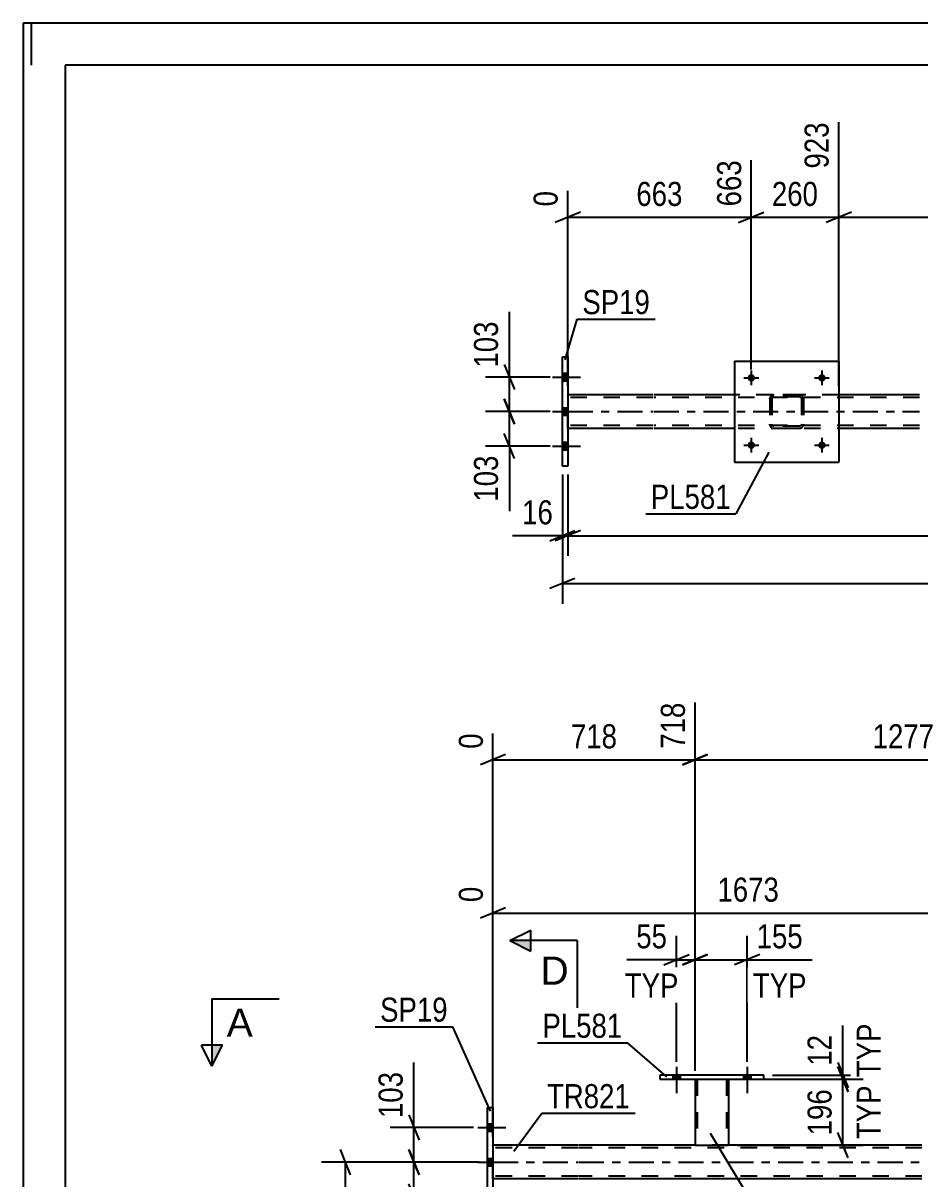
# Model space of a CAD drawing. Header units: millimetres. Extents: x 0 to 841, y 0 to 594.
# Drawn here: x 0 to 106.6, y 456.6 to 594 of the extents above; entities that cross this region are included whole.
import ezdxf

# ---------------------------------------------------------------- set-up
doc = ezdxf.new("R2010")
doc.units = ezdxf.units.MM
doc.linetypes.add('DXK_LINE_DOT2', pattern=[3.9198, 1.9599, -1.9599])
doc.linetypes.add('DXK_LINE_DOT3', pattern=[5.9187, 2.979, -0.9799, 0.9799, -0.9799])
doc.styles.add('Arial', font='ARIAL.TTF', dxfattribs={"height": 0.2})
doc.styles.add('Arial Narrow', font='ARIALN.TTF', dxfattribs={"height": 0.2})

# ---------------------------------------------------------------- blocks, each defined once
blk = doc.blocks.new('Unknown-814748373-1133')
at = {"color": 5, "linetype": 'Continuous'}
for p, q in [((841, 594), (0, 594)), ((0, 594), (0, 0)), ((1, 589), (1, 594)), ((836, 589), (5, 589)), ((5, 589), (5, 5))]:
    blk.add_line(p, q, dxfattribs=at)
blk = doc.blocks.new('Bolt-814748373-4826 - 4824')
at = {"linetype": 'Continuous'}
for points in [[(87.01, 551.84, -1), (86.13, 551.84, -1)], [(95.41, 551.84, -1), (94.53, 551.84, -1)]]:
    blk.add_hatch(color=1, dxfattribs=at).paths.add_polyline_path(points)
at = {"color": 1, "linetype": 'Continuous'}
for p, q in [((86.57, 552.72), (86.57, 550.96)), ((94.97, 552.72), (94.97, 550.96)), ((85.69, 551.84), (87.45, 551.84)), ((94.09, 551.84), (95.85, 551.84))]:
    blk.add_line(p, q, dxfattribs=at)
blk = doc.blocks.new('Bolt-814748373-4827 - 4824')
at = {"linetype": 'Continuous'}
for points in [[(87.01, 543.84, -1), (86.13, 543.84, -1)], [(95.41, 543.84, -1), (94.53, 543.84, -1)]]:
    blk.add_hatch(color=1, dxfattribs=at).paths.add_polyline_path(points)
at = {"color": 1, "linetype": 'Continuous'}
for p, q in [((86.57, 544.72), (86.57, 542.96)), ((94.97, 544.72), (94.97, 542.96)), ((85.69, 543.84), (87.45, 543.84)), ((94.09, 543.84), (95.85, 543.84))]:
    blk.add_line(p, q, dxfattribs=at)
blk = doc.blocks.new('Part-814748373-4970 - 4824')
at = {"color": 2, "linetype": 'Continuous'}
for p, q in [((64.11, 554.34), (64.75, 554.34)), ((64.11, 541.34), (64.11, 554.34)), ((64.75, 554.34), (64.75, 541.34)), ((64.75, 541.34), (64.11, 541.34))]:
    blk.add_line(p, q, dxfattribs=at)
blk = doc.blocks.new('Part-814748373-4858 - 4824')
at = {"color": 2, "linetype": 'Continuous'}
for p, q in [((84.57, 553.84), (84.57, 541.84)), ((84.57, 553.84), (96.97, 553.84)), ((96.97, 553.84), (96.97, 541.84)), ((84.57, 541.84), (96.97, 541.84))]:
    blk.add_line(p, q, dxfattribs=at)
blk = doc.blocks.new('Part-814748373-4859 - 4824')
at = {"color": 7, "linetype": 'DXK_LINE_DOT2'}
for p, q in [((88.77, 549.36), (88.8, 549.54)), ((88.8, 549.54), (88.77, 549.36)), ((89.01, 549.36), (89.02, 549.45)), ((89.02, 549.45), (89.08, 549.53)), ((89.06, 549.8), (89.25, 549.84)), ((89.25, 549.84), (89.06, 549.8)), ((89.08, 549.53), (89.15, 549.58)), ((89.15, 549.58), (89.25, 549.6)), ((92.29, 549.84), (89.25, 549.84)), ((92.29, 549.6), (89.25, 549.6)), ((92.29, 549.84), (92.47, 549.8)), ((92.47, 549.8), (92.29, 549.84)), ((92.29, 549.6), (92.38, 549.58)), ((92.38, 549.58), (92.46, 549.53)), ((92.46, 549.53), (92.51, 549.45)), ((92.51, 549.45), (92.53, 549.36)), ((92.73, 549.54), (92.77, 549.36)), ((92.77, 549.36), (92.73, 549.54)), ((88.77, 549.36), (88.77, 546.32)), ((89.01, 549.36), (89.01, 546.32)), ((92.53, 549.36), (92.53, 546.32)), ((92.77, 549.36), (92.77, 546.32)), ((88.8, 546.13), (88.77, 546.32)), ((88.77, 546.32), (88.8, 546.13)), ((89.02, 546.22), (89.01, 546.32)), ((89.08, 546.15), (89.02, 546.22)), ((89.25, 545.84), (89.06, 545.87)), ((89.06, 545.87), (89.25, 545.84)), ((89.15, 546.09), (89.08, 546.15)), ((89.25, 546.08), (89.15, 546.09)), ((92.29, 546.08), (89.25, 546.08)), ((92.29, 545.84), (89.25, 545.84)), ((92.38, 546.09), (92.29, 546.08)), ((92.47, 545.87), (92.29, 545.84)), ((92.29, 545.84), (92.47, 545.87)), ((92.46, 546.15), (92.38, 546.09)), ((92.51, 546.22), (92.46, 546.15)), ((92.53, 546.32), (92.51, 546.22)), ((92.77, 546.32), (92.73, 546.13)), ((92.73, 546.13), (92.77, 546.32))]:
    blk.add_line(p, q, dxfattribs=at)
at = {"color": 7, "linetype": 'DXK_LINE_DOT3'}
blk.add_line((90.77, 547.84), (90.77, 547.84), dxfattribs=at)
at = {"color": 7, "linetype": 'DXK_LINE_DOT2'}
for centre, start, end in [((89.25, 549.36), 112.5, 157.5), ((89.25, 549.36), 112.5, 157.5), ((92.29, 549.36), 22.5, 67.5), ((92.29, 549.36), 22.5, 67.5), ((89.25, 546.32), 202.5, 247.5), ((89.25, 546.32), 202.5, 247.5), ((92.29, 546.32), 292.5, 337.5), ((92.29, 546.32), 292.5, 337.5)]:
    blk.add_arc(centre, 0.48, start, end, dxfattribs=at)
blk = doc.blocks.new('Bolt-814748373-5019 - 4824')
at = {"linetype": 'Continuous'}
for points in [[(64.75, 551.5), (64.75, 552.38), (64.11, 552.38), (64.11, 551.5)], [(64.75, 551.5), (64.75, 552.38), (64.11, 552.38), (64.11, 551.5)], [(64.75, 551.5), (64.75, 552.38), (64.11, 552.38), (64.11, 551.5)], [(64.75, 547.4), (64.75, 548.28), (64.11, 548.28), (64.11, 547.4)], [(64.75, 547.4), (64.75, 548.28), (64.11, 548.28), (64.11, 547.4)], [(64.75, 543.3), (64.75, 544.18), (64.11, 544.18), (64.11, 543.3)], [(64.75, 543.3), (64.75, 544.18), (64.11, 544.18), (64.11, 543.3)], [(64.75, 543.3), (64.75, 544.18), (64.11, 544.18), (64.11, 543.3)]]:
    blk.add_hatch(color=1, dxfattribs=at).paths.add_polyline_path(points)
at = {"color": 1, "linetype": 'Continuous'}
for p, q in [((64.11, 552.38), (64.75, 552.38)), ((64.11, 552.38), (64.75, 552.38)), ((64.11, 552.38), (64.75, 552.38)), ((62.95, 551.94), (66.27, 551.94)), ((62.95, 551.94), (66.27, 551.94)), ((62.95, 551.94), (66.27, 551.94)), ((64.11, 551.5), (64.75, 551.5)), ((64.11, 551.5), (64.75, 551.5)), ((64.11, 551.5), (64.75, 551.5)), ((64.11, 548.28), (64.75, 548.28)), ((64.11, 548.28), (64.75, 548.28)), ((62.95, 547.84), (66.27, 547.84)), ((62.95, 547.84), (66.27, 547.84)), ((64.11, 547.4), (64.75, 547.4)), ((64.11, 547.4), (64.75, 547.4)), ((64.11, 544.18), (64.75, 544.18)), ((64.11, 544.18), (64.75, 544.18)), ((64.11, 544.18), (64.75, 544.18)), ((62.95, 543.74), (66.27, 543.74)), ((62.95, 543.74), (66.27, 543.74)), ((62.95, 543.74), (66.27, 543.74)), ((64.11, 543.3), (64.75, 543.3)), ((64.11, 543.3), (64.75, 543.3)), ((64.11, 543.3), (64.75, 543.3))]:
    blk.add_line(p, q, dxfattribs=at)
blk = doc.blocks.new('Part-814748373-5024 - 4824')
at = {"color": 2, "linetype": 'Continuous'}
for p, q in [((74.87, 549.84), (64.75, 549.84)), ((84.57, 549.84), (74.97, 549.84)), ((106.57, 549.84), (96.97, 549.84)), ((74.87, 545.84), (64.75, 545.84)), ((84.57, 545.84), (74.97, 545.84)), ((106.57, 545.84), (96.97, 545.84))]:
    blk.add_line(p, q, dxfattribs=at)
at = {"color": 7, "linetype": 'DXK_LINE_DOT2'}
for p, q in [((64.75, 545.84), (64.75, 549.84)), ((74.87, 549.52), (64.75, 549.52)), ((106.57, 549.52), (74.97, 549.52)), ((96.97, 549.84), (84.57, 549.84)), ((74.87, 546.16), (64.75, 546.16)), ((106.57, 546.16), (74.97, 546.16)), ((106.57, 545.84), (84.57, 545.84))]:
    blk.add_line(p, q, dxfattribs=at)
at = {"color": 7, "linetype": 'DXK_LINE_DOT3'}
for p, q in [((64.75, 547.84), (74.87, 547.84)), ((74.97, 547.84), (106.57, 547.84))]:
    blk.add_line(p, q, dxfattribs=at)
blk = doc.blocks.new('Bolt-814748373-3014 - 3007')
at = {"linetype": 'Continuous'}
for points in [[(77.24, 468.48), (78.12, 468.48), (78.12, 468.96), (77.24, 468.96)], [(85.64, 468.48), (86.52, 468.48), (86.52, 468.96), (85.64, 468.96)]]:
    blk.add_hatch(color=1, dxfattribs=at).paths.add_polyline_path(points)
at = {"color": 1, "linetype": 'Continuous'}
for p, q in [((77.68, 469.96), (77.68, 466.84)), ((86.08, 469.96), (86.08, 466.84)), ((77.24, 468.96), (77.24, 468.48)), ((78.12, 468.96), (78.12, 468.48)), ((85.64, 468.96), (85.64, 468.48)), ((86.52, 468.96), (86.52, 468.48))]:
    blk.add_line(p, q, dxfattribs=at)
blk = doc.blocks.new('Bolt-814748373-3021 - 3007')
at = {"linetype": 'Continuous'}
for points in [[(77.24, 468.48), (78.12, 468.48), (78.12, 468.96), (77.24, 468.96)], [(85.64, 468.48), (86.52, 468.48), (86.52, 468.96), (85.64, 468.96)]]:
    blk.add_hatch(color=1, dxfattribs=at).paths.add_polyline_path(points)
at = {"color": 1, "linetype": 'Continuous'}
for p, q in [((77.68, 469.96), (77.68, 466.84)), ((86.08, 469.96), (86.08, 466.84)), ((77.24, 468.96), (77.24, 468.48)), ((78.12, 468.96), (78.12, 468.48)), ((85.64, 468.96), (85.64, 468.48)), ((86.52, 468.96), (86.52, 468.48))]:
    blk.add_line(p, q, dxfattribs=at)
blk = doc.blocks.new('Part-814748373-3057 - 3007')
at = {"color": 7, "linetype": 'DXK_LINE_DOT2'}
for p, q in [((79.88, 468.49), (83.88, 468.49)), ((79.88, 468.48), (79.88, 468.49)), ((79.88, 468.49), (79.88, 468.48)), ((80.12, 468.49), (80.12, 460.64)), ((83.64, 468.49), (83.64, 460.64)), ((83.88, 468.49), (83.88, 468.48)), ((83.88, 468.48), (83.88, 468.49)), ((83.59, 460.64), (83.62, 460.64)), ((83.59, 460.64), (83.62, 460.64)), ((83.62, 460.64), (83.64, 460.64)), ((83.62, 460.64), (83.64, 460.64))]:
    blk.add_line(p, q, dxfattribs=at)
at = {"color": 2, "linetype": 'Continuous'}
for p, q in [((79.88, 468.48), (79.88, 460.64)), ((83.88, 468.48), (83.88, 460.64)), ((79.88, 460.64), (83.88, 460.64))]:
    blk.add_line(p, q, dxfattribs=at)
blk = doc.blocks.new('Part-814748373-3062 - 3007')
at = {"color": 2, "linetype": 'Continuous'}
for p, q in [((75.68, 468.96), (75.68, 468.48)), ((88.08, 468.96), (75.68, 468.96)), ((75.68, 468.48), (88.08, 468.48)), ((88.08, 468.48), (88.08, 468.96))]:
    blk.add_line(p, q, dxfattribs=at)
blk = doc.blocks.new('Bolt-814748373-3245 - 3007')
at = {"linetype": 'Continuous'}
for points in [[(55.86, 462.3), (55.86, 463.18), (55.22, 463.18), (55.22, 462.3)], [(55.86, 462.3), (55.86, 463.18), (55.22, 463.18), (55.22, 462.3)], [(55.86, 462.3), (55.86, 463.18), (55.22, 463.18), (55.22, 462.3)], [(55.86, 458.2), (55.86, 459.08), (55.22, 459.08), (55.22, 458.2)], [(55.86, 458.2), (55.86, 459.08), (55.22, 459.08), (55.22, 458.2)], [(55.86, 454.1), (55.86, 454.98), (55.22, 454.98), (55.22, 454.1)], [(55.86, 454.1), (55.86, 454.98), (55.22, 454.98), (55.22, 454.1)], [(55.86, 454.1), (55.86, 454.98), (55.22, 454.98), (55.22, 454.1)]]:
    blk.add_hatch(color=1, dxfattribs=at).paths.add_polyline_path(points)
at = {"color": 1, "linetype": 'Continuous'}
for p, q in [((55.22, 463.18), (55.86, 463.18)), ((55.22, 463.18), (55.86, 463.18)), ((55.22, 463.18), (55.86, 463.18)), ((54.06, 462.74), (57.38, 462.74)), ((54.06, 462.74), (57.38, 462.74)), ((54.06, 462.74), (57.38, 462.74)), ((55.22, 462.3), (55.86, 462.3)), ((55.22, 462.3), (55.86, 462.3)), ((55.22, 462.3), (55.86, 462.3)), ((55.22, 459.08), (55.86, 459.08)), ((55.22, 459.08), (55.86, 459.08)), ((54.06, 458.64), (57.38, 458.64)), ((54.06, 458.64), (57.38, 458.64)), ((55.22, 458.2), (55.86, 458.2)), ((55.22, 458.2), (55.86, 458.2)), ((55.22, 454.98), (55.86, 454.98)), ((55.22, 454.98), (55.86, 454.98)), ((55.22, 454.98), (55.86, 454.98)), ((54.06, 454.54), (57.38, 454.54)), ((54.06, 454.54), (57.38, 454.54)), ((54.06, 454.54), (57.38, 454.54)), ((55.22, 454.1), (55.86, 454.1)), ((55.22, 454.1), (55.86, 454.1)), ((55.22, 454.1), (55.86, 454.1))]:
    blk.add_line(p, q, dxfattribs=at)
blk = doc.blocks.new('Part-814748373-3316 - 3007')
at = {"color": 2, "linetype": 'Continuous'}
for p, q in [((65.98, 460.64), (55.86, 460.64)), ((79.88, 460.64), (66.08, 460.64)), ((106.85, 460.64), (83.88, 460.64)), ((65.98, 456.64), (55.86, 456.64)), ((106.85, 456.64), (66.08, 456.64))]:
    blk.add_line(p, q, dxfattribs=at)
at = {"color": 7, "linetype": 'DXK_LINE_DOT2'}
for p, q in [((55.86, 456.64), (55.86, 460.64)), ((65.98, 460.32), (55.86, 460.32)), ((106.85, 460.32), (66.08, 460.32)), ((83.88, 460.64), (79.88, 460.64)), ((65.98, 456.96), (55.86, 456.96)), ((106.85, 456.96), (66.08, 456.96))]:
    blk.add_line(p, q, dxfattribs=at)
at = {"color": 7, "linetype": 'DXK_LINE_DOT3'}
for p, q in [((55.86, 458.64), (65.98, 458.64)), ((66.08, 458.64), (106.85, 458.64))]:
    blk.add_line(p, q, dxfattribs=at)
blk = doc.blocks.new('Part-814748373-3484 - 3007')
at = {"color": 2, "linetype": 'Continuous'}
for p, q in [((55.22, 452.14), (55.22, 465.14)), ((55.22, 465.14), (55.86, 465.14)), ((55.86, 465.14), (55.86, 452.14)), ((55.86, 452.14), (55.22, 452.14))]:
    blk.add_line(p, q, dxfattribs=at)
blk = doc.blocks.new('StraightDimension-814748373-5067 - 4824')
at = {"color": 7, "linetype": 'Continuous'}
for p, q in [((64.11, 540.34), (64.11, 525)), ((65.61, 528), (62.61, 526.8)), ((64.11, 527.4), (771.41, 527.4))]:
    blk.add_line(p, q, dxfattribs=at)
blk = doc.blocks.new('StraightDimension-814748373-5109 - 4824')
at = {"color": 7, "linetype": 'Continuous'}
for p, q in [((57.81, 551.94), (57.81, 559.67)), ((57.81, 551.94), (57.81, 559.67)), ((57.21, 553.44), (58.41, 550.44)), ((62.65, 551.94), (54.96, 551.94)), ((57.81, 547.84), (57.81, 551.94)), ((58.41, 546.34), (57.21, 549.34)), ((62.65, 547.84), (54.96, 547.84))]:
    blk.add_line(p, q, dxfattribs=at)
at = {"color": 0}
blk.add_wipeout([(57.06, 559.15), (52.86, 559.15), (52.86, 552.46), (57.06, 552.46)], dxfattribs=at)
at = {"color": 3, "style": 'Arial Narrow'}
blk.add_text('103', height=2.863, rotation=90.0002, dxfattribs=at).set_placement((56.46, 553.06))
blk = doc.blocks.new('StraightDimension-814748373-5119 - 4824')
at = {"color": 7, "linetype": 'Continuous'}
for p, q in [((57.21, 549.34), (58.41, 546.34)), ((62.65, 547.84), (54.96, 547.84)), ((57.81, 543.74), (57.81, 547.84)), ((58.41, 542.24), (57.21, 545.24)), ((62.65, 543.74), (54.96, 543.74)), ((57.81, 543.74), (57.81, 536)), ((57.81, 543.74), (57.81, 536))]:
    blk.add_line(p, q, dxfattribs=at)
at = {"color": 0}
blk.add_wipeout([(57.06, 543.21), (52.86, 543.21), (52.86, 536.53), (57.06, 536.53)], dxfattribs=at)
at = {"color": 3, "style": 'Arial Narrow'}
blk.add_text('103', height=2.863, rotation=90.0002, dxfattribs=at).set_placement((56.46, 537.13))
blk = doc.blocks.new('StraightDimension-814748373-5593 - 4824')
at = {"color": 7, "linetype": 'Continuous'}
for p, q in [((96.97, 550.84), (96.97, 582.21)), ((126.95, 552.84), (126.95, 579.54)), ((98.47, 571.52), (95.47, 570.32)), ((125.45, 570.32), (128.45, 571.52)), ((96.97, 570.92), (126.95, 570.92))]:
    blk.add_line(p, q, dxfattribs=at)
at = {"color": 0}
blk.add_wipeout([(116.21, 571.67), (116.21, 575.87), (107.7, 575.87), (107.7, 571.67)], dxfattribs=at)
at = {"color": 3, "style": 'Arial Narrow'}
blk.add_text('1017', height=2.863, dxfattribs=at).set_placement((108.3, 572.27))
at = {"color": 0, "linetype": 'Continuous'}
blk.add_wipeout([(126.35, 580.14), (122.15, 580.14), (122.15, 571.62), (126.35, 571.62)], dxfattribs=at)
at = {"color": 3, "linetype": 'Continuous', "style": 'Arial Narrow'}
blk.add_text('1940', height=2.863, rotation=90.0002, dxfattribs=at).set_placement((125.75, 572.22))
blk = doc.blocks.new('StraightDimension-814748373-5607 - 4824')
at = {"color": 7, "linetype": 'Continuous'}
for p, q in [((96.97, 550.84), (96.97, 582.21)), ((86.57, 552.84), (86.57, 577.71)), ((85.07, 570.32), (88.07, 571.52)), ((98.47, 571.52), (95.47, 570.32)), ((86.57, 570.92), (96.97, 570.92))]:
    blk.add_line(p, q, dxfattribs=at)
at = {"color": 0}
blk.add_wipeout([(95.11, 571.67), (95.11, 575.87), (88.42, 575.87), (88.42, 571.67)], dxfattribs=at)
at = {"color": 3, "style": 'Arial Narrow'}
blk.add_text('260', height=2.863, dxfattribs=at).set_placement((89.02, 572.27))
at = {"color": 0, "linetype": 'Continuous'}
blk.add_wipeout([(96.37, 582.81), (92.17, 582.81), (92.17, 576.12), (96.37, 576.12)], dxfattribs=at)
at = {"color": 3, "linetype": 'Continuous', "style": 'Arial Narrow'}
blk.add_text('923', height=2.863, rotation=90.0002, dxfattribs=at).set_placement((95.77, 576.72))
blk = doc.blocks.new('StraightDimension-814748373-5621 - 4824')
at = {"color": 7, "linetype": 'Continuous'}
for p, q in [((86.57, 552.84), (86.57, 577.71)), ((64.75, 550.84), (64.75, 574.05)), ((66.25, 571.52), (63.25, 570.32)), ((85.07, 570.32), (88.07, 571.52)), ((64.75, 570.92), (86.57, 570.92))]:
    blk.add_line(p, q, dxfattribs=at)
at = {"color": 0}
blk.add_wipeout([(79, 571.67), (79, 575.87), (72.31, 575.87), (72.31, 571.67)], dxfattribs=at)
at = {"color": 3, "style": 'Arial Narrow'}
blk.add_text('663', height=2.863, dxfattribs=at).set_placement((72.91, 572.27))
at = {"color": 0, "linetype": 'Continuous'}
for points in [[(85.97, 578.31), (81.77, 578.31), (81.77, 571.62), (85.97, 571.62)], [(64.15, 574.65), (59.95, 574.65), (59.95, 571.62), (64.15, 571.62)]]:
    blk.add_wipeout(points, dxfattribs=at)
at = {"color": 3, "linetype": 'Continuous', "style": 'Arial Narrow'}
for s, height, p in [('663', 2.863, (85.37, 572.22)), ('0', 2.86, (63.55, 572.22))]:
    blk.add_text(s, height=height, rotation=90.0002, dxfattribs=at).set_placement(p)
blk = doc.blocks.new('StraightDimension-814748373-8687 - 4824')
at = {"color": 7, "linetype": 'Continuous'}
for p, q in [((64.75, 540.34), (64.75, 530.68)), ((66.25, 533.68), (63.25, 532.48)), ((64.75, 533.08), (770.77, 533.08))]:
    blk.add_line(p, q, dxfattribs=at)
blk = doc.blocks.new('StraightDimension-814748373-8688 - 4824')
at = {"color": 7, "linetype": 'Continuous'}
for p, q in [((64.11, 540.34), (64.11, 530.68)), ((64.75, 540.34), (64.75, 530.68)), ((64.11, 533.08), (58.2, 533.08)), ((64.11, 533.08), (58.2, 533.08)), ((62.61, 532.48), (65.61, 533.68)), ((66.25, 533.68), (63.25, 532.48)), ((64.11, 533.08), (64.75, 533.08))]:
    blk.add_line(p, q, dxfattribs=at)
at = {"color": 0}
blk.add_wipeout([(63.58, 533.83), (63.58, 538.03), (58.73, 538.03), (58.73, 533.83)], dxfattribs=at)
at = {"color": 3, "style": 'Arial Narrow'}
blk.add_text('16', height=2.863, dxfattribs=at).set_placement((59.33, 534.43))
blk = doc.blocks.new('StraightDimension-814748373-4340 - 3007')
at = {"color": 7, "linetype": 'Continuous'}
for p, q in [((79.88, 469.49), (79.88, 513.24)), ((55.86, 461.64), (55.86, 509.58)), ((57.36, 507.06), (54.36, 505.86)), ((78.38, 505.86), (81.38, 507.06)), ((55.86, 506.46), (79.88, 506.46))]:
    blk.add_line(p, q, dxfattribs=at)
at = {"color": 0}
blk.add_wipeout([(71.22, 507.21), (71.22, 511.41), (64.53, 511.41), (64.53, 507.21)], dxfattribs=at)
at = {"color": 3, "style": 'Arial Narrow'}
blk.add_text('718', height=2.863, dxfattribs=at).set_placement((65.13, 507.81))
at = {"color": 0, "linetype": 'Continuous'}
for points in [[(79.28, 513.84), (75.08, 513.84), (75.08, 507.15), (79.28, 507.15)], [(55.26, 510.18), (51.06, 510.18), (51.06, 507.15), (55.26, 507.15)]]:
    blk.add_wipeout(points, dxfattribs=at)
at = {"color": 3, "linetype": 'Continuous', "style": 'Arial Narrow'}
for s, height, p in [('718', 2.863, (78.68, 507.76)), ('0', 2.86, (54.66, 507.76))]:
    blk.add_text(s, height=height, rotation=90.0002, dxfattribs=at).set_placement(p)
blk = doc.blocks.new('StraightDimension-814748373-4350 - 3007')
at = {"color": 7, "linetype": 'Continuous'}
for p, q in [((129.43, 469.49), (129.43, 515.07)), ((79.88, 469.49), (79.88, 513.24)), ((81.38, 507.06), (78.38, 505.86)), ((127.93, 505.86), (130.93, 507.06)), ((79.88, 506.46), (129.43, 506.46))]:
    blk.add_line(p, q, dxfattribs=at)
at = {"color": 0}
blk.add_wipeout([(108.91, 507.21), (108.91, 511.41), (100.4, 511.41), (100.4, 507.21)], dxfattribs=at)
at = {"color": 3, "style": 'Arial Narrow'}
blk.add_text('1277', height=2.863, dxfattribs=at).set_placement((101, 507.81))
at = {"color": 0, "linetype": 'Continuous'}
blk.add_wipeout([(128.83, 515.67), (124.63, 515.67), (124.63, 507.15), (128.83, 507.15)], dxfattribs=at)
at = {"color": 3, "linetype": 'Continuous', "style": 'Arial Narrow'}
blk.add_text('1995', height=2.863, rotation=90.0002, dxfattribs=at).set_placement((128.23, 507.76))
blk = doc.blocks.new('StraightDimension-814748373-4310 - 3007')
at = {"color": 7, "linetype": 'Continuous'}
for p, q in [((116.55, 457.64), (116.55, 496.85)), ((55.86, 466.14), (55.86, 491.36)), ((57.36, 488.84), (54.36, 487.64)), ((55.86, 488.24), (116.55, 488.24)), ((115.05, 487.64), (118.05, 488.84))]:
    blk.add_line(p, q, dxfattribs=at)
at = {"color": 0}
blk.add_wipeout([(90.46, 488.99), (90.46, 493.19), (81.95, 493.19), (81.95, 488.99)], dxfattribs=at)
at = {"color": 3, "style": 'Arial Narrow'}
blk.add_text('1673', height=2.863, dxfattribs=at).set_placement((82.55, 489.59))
at = {"color": 0, "linetype": 'Continuous'}
for points in [[(115.95, 497.45), (111.75, 497.45), (111.75, 488.94), (115.95, 488.94)], [(55.26, 491.96), (51.06, 491.96), (51.06, 488.94), (55.26, 488.94)]]:
    blk.add_wipeout(points, dxfattribs=at)
at = {"color": 3, "linetype": 'Continuous', "style": 'Arial Narrow'}
for s, height, p in [('1673', 2.863, (115.35, 489.54)), ('0', 2.86, (54.66, 489.54))]:
    blk.add_text(s, height=height, rotation=90.0002, dxfattribs=at).set_placement(p)
blk = doc.blocks.new('StraightDimension-814748373-4321 - 3007')
at = {"color": 7, "linetype": 'Continuous'}
for p, q in [((97.47, 468.96), (97.47, 474.87)), ((97.47, 468.96), (97.47, 474.87)), ((96.87, 470.46), (98.07, 467.46)), ((98.07, 466.99), (96.87, 469.99)), ((84.88, 468.49), (99.87, 468.49)), ((89.08, 468.96), (99.87, 468.96)), ((97.47, 468.49), (97.47, 468.96))]:
    blk.add_line(p, q, dxfattribs=at)
at = {"color": 0, "linetype": 'Continuous'}
blk.add_wipeout([(102.57, 475.71), (98.37, 475.71), (98.37, 468.12), (102.57, 468.12)], dxfattribs=at)
at = {"color": 0}
blk.add_wipeout([(96.72, 474.34), (92.52, 474.34), (92.52, 469.49), (96.72, 469.49)], dxfattribs=at)
at = {"color": 3, "linetype": 'Continuous', "style": 'Arial Narrow'}
blk.add_text('TYP', height=2.863, rotation=90.0002, dxfattribs=at).set_placement((101.97, 468.72))
at = {"color": 3, "style": 'Arial Narrow'}
blk.add_text('12', height=2.863, rotation=90.0002, dxfattribs=at).set_placement((96.12, 470.09))
blk = doc.blocks.new('StraightDimension-814748373-3578 - 3007')
at = {"color": 7, "linetype": 'Continuous'}
for p, q in [((77.68, 470.56), (77.68, 485.54)), ((79.88, 469.49), (79.88, 485.54)), ((77.68, 482.69), (71.78, 482.69)), ((77.68, 482.69), (71.78, 482.69)), ((76.18, 482.09), (79.18, 483.29)), ((77.68, 482.69), (79.88, 482.69)), ((81.38, 483.29), (78.38, 482.09))]:
    blk.add_line(p, q, dxfattribs=at)
at = {"color": 0}
blk.add_wipeout([(77.16, 483.44), (77.16, 487.64), (72.3, 487.64), (72.3, 483.44)], dxfattribs=at)
at = {"color": 0, "linetype": 'Continuous'}
blk.add_wipeout([(78.52, 477.59), (78.52, 481.79), (70.93, 481.79), (70.93, 477.59)], dxfattribs=at)
at = {"color": 3, "style": 'Arial Narrow'}
blk.add_text('55', height=2.863, dxfattribs=at).set_placement((72.9, 484.04))
at = {"color": 3, "linetype": 'Continuous', "style": 'Arial Narrow'}
blk.add_text('TYP', height=2.863, dxfattribs=at).set_placement((71.53, 478.19))
blk = doc.blocks.new('StraightDimension-814748373-3586 - 3007')
at = {"color": 7, "linetype": 'Continuous'}
for p, q in [((79.88, 469.49), (79.88, 485.54)), ((86.08, 470.56), (86.08, 485.54)), ((78.38, 482.09), (81.38, 483.29)), ((79.88, 482.69), (86.08, 482.69)), ((87.58, 483.29), (84.58, 482.09)), ((86.08, 482.69), (93.82, 482.69)), ((86.08, 482.69), (93.82, 482.69))]:
    blk.add_line(p, q, dxfattribs=at)
at = {"color": 0}
blk.add_wipeout([(93.29, 483.44), (93.29, 487.64), (86.61, 487.64), (86.61, 483.44)], dxfattribs=at)
at = {"color": 0, "linetype": 'Continuous'}
blk.add_wipeout([(93.74, 477.59), (93.74, 481.79), (86.16, 481.79), (86.16, 477.59)], dxfattribs=at)
at = {"color": 3, "style": 'Arial Narrow'}
blk.add_text('155', height=2.863, dxfattribs=at).set_placement((87.21, 484.04))
at = {"color": 3, "linetype": 'Continuous', "style": 'Arial Narrow'}
blk.add_text('TYP', height=2.863, dxfattribs=at).set_placement((86.76, 478.19))
blk = doc.blocks.new('StraightDimension-814748373-3674 - 3007')
at = {"color": 7, "linetype": 'Continuous'}
for p, q in [((38.93, 457.14), (37.73, 460.14)), ((54.22, 458.64), (35.48, 458.64)), ((38.33, 332.78), (38.33, 458.64)), ((37.73, 334.28), (38.93, 331.28)), ((95.09, 332.78), (35.48, 332.78))]:
    blk.add_line(p, q, dxfattribs=at)
at = {"color": 0}
blk.add_wipeout([(37.58, 399.97), (33.38, 399.97), (33.38, 391.46), (37.58, 391.46)], dxfattribs=at)
at = {"color": 3, "style": 'Arial Narrow'}
blk.add_text('3147', height=2.863, rotation=90.0002, dxfattribs=at).set_placement((36.98, 392.06))
blk = doc.blocks.new('StraightDimension-814748373-4329 - 3007')
at = {"color": 7, "linetype": 'Continuous'}
for p, q in [((96.87, 469.99), (98.07, 466.99)), ((84.88, 468.49), (99.87, 468.49)), ((97.47, 460.64), (97.47, 468.49)), ((98.07, 459.14), (96.87, 462.14)), ((84.88, 460.64), (99.87, 460.64))]:
    blk.add_line(p, q, dxfattribs=at)
at = {"color": 0}
blk.add_wipeout([(96.72, 467.91), (92.52, 467.91), (92.52, 461.22), (96.72, 461.22)], dxfattribs=at)
at = {"color": 0, "linetype": 'Continuous'}
blk.add_wipeout([(102.57, 468.36), (98.37, 468.36), (98.37, 460.77), (102.57, 460.77)], dxfattribs=at)
at = {"color": 3, "style": 'Arial Narrow'}
blk.add_text('196', height=2.863, rotation=90.0002, dxfattribs=at).set_placement((96.12, 461.82))
at = {"color": 3, "linetype": 'Continuous', "style": 'Arial Narrow'}
blk.add_text('TYP', height=2.863, rotation=90.0002, dxfattribs=at).set_placement((101.97, 461.37))
blk = doc.blocks.new('StraightDimension-814748373-4512 - 3007')
at = {"color": 7, "linetype": 'Continuous'}
for p, q in [((46.47, 462.74), (46.47, 470.48)), ((46.47, 462.74), (46.47, 470.48)), ((45.87, 464.24), (47.07, 461.24)), ((53.56, 462.74), (43.62, 462.74)), ((46.47, 458.64), (46.47, 462.74)), ((47.07, 457.14), (45.87, 460.14)), ((53.56, 458.64), (43.62, 458.64))]:
    blk.add_line(p, q, dxfattribs=at)
at = {"color": 0}
blk.add_wipeout([(45.72, 469.95), (41.52, 469.95), (41.52, 463.27), (45.72, 463.27)], dxfattribs=at)
at = {"color": 3, "style": 'Arial Narrow'}
blk.add_text('103', height=2.863, rotation=90.0002, dxfattribs=at).set_placement((45.12, 463.87))
blk = doc.blocks.new('StraightDimension-814748373-4522 - 3007')
at = {"color": 7, "linetype": 'Continuous'}
for p, q in [((45.87, 460.14), (47.07, 457.14)), ((53.56, 458.64), (43.62, 458.64)), ((46.47, 454.54), (46.47, 458.64)), ((47.07, 453.04), (45.87, 456.04)), ((53.56, 454.54), (43.62, 454.54)), ((46.47, 454.54), (46.47, 446.81)), ((46.47, 454.54), (46.47, 446.81))]:
    blk.add_line(p, q, dxfattribs=at)
at = {"color": 0}
blk.add_wipeout([(45.72, 454.02), (41.52, 454.02), (41.52, 447.33), (45.72, 447.33)], dxfattribs=at)
at = {"color": 3, "style": 'Arial Narrow'}
blk.add_text('103', height=2.863, rotation=90.0002, dxfattribs=at).set_placement((45.12, 447.93))
blk = doc.blocks.new('Mark-814748373-4966 - 4824')
at = {"color": 0}
blk.add_wipeout([(74.53, 559.41), (74.53, 562.41), (66.49, 562.41), (66.49, 559.41)], dxfattribs=at)
blk.add_wipeout([(74.53, 559.41), (74.53, 562.41), (66.49, 562.41), (66.49, 559.41)], dxfattribs=at)
at = {"color": 30, "linetype": 'Continuous'}
for p, q in [((64.43, 553.98), (65.89, 558.81)), ((65.89, 558.81), (75.13, 558.81))]:
    blk.add_line(p, q, dxfattribs=at)
at = {"color": 3, "style": 'Arial Narrow'}
blk.add_text('SP19', height=2.863, dxfattribs=at).set_placement((66.49, 559.41))
blk = doc.blocks.new('Mark-814748373-4854 - 4824')
at = {"color": 0}
blk.add_wipeout([(84.14, 536.27), (84.14, 539.27), (74.63, 539.27), (74.63, 536.27)], dxfattribs=at)
blk.add_wipeout([(84.14, 536.27), (84.14, 539.27), (74.63, 539.27), (74.63, 536.27)], dxfattribs=at)
at = {"color": 30, "linetype": 'Continuous'}
for p in [(88.67, 543.01), (74.03, 535.67)]:
    blk.add_line(p, (84.74, 535.67), dxfattribs=at)
at = {"color": 3, "style": 'Arial Narrow'}
blk.add_text('PL581', height=2.863, dxfattribs=at).set_placement((74.63, 536.27))
blk = doc.blocks.new('Mark-814748373-3053 - 3007')
at = {"color": 0}
blk.add_wipeout([(98.51, 452.49), (98.51, 455.49), (88.45, 455.49), (88.45, 452.49)], dxfattribs=at)
blk.add_wipeout([(98.51, 452.49), (98.51, 455.49), (88.45, 455.49), (88.45, 452.49)], dxfattribs=at)
at = {"color": 30, "linetype": 'Continuous'}
for p, q in [((81.69, 462.09), (87.85, 451.89)), ((87.85, 451.89), (99.11, 451.89))]:
    blk.add_line(p, q, dxfattribs=at)
at = {"color": 3, "style": 'Arial Narrow'}
blk.add_text('M1362', height=2.863, dxfattribs=at).set_placement((88.45, 452.49))
blk = doc.blocks.new('Mark-814748373-3058 - 3007')
at = {"color": 0}
blk.add_wipeout([(71.24, 473.41), (71.24, 476.41), (61.74, 476.41), (61.74, 473.41)], dxfattribs=at)
blk.add_wipeout([(71.24, 473.41), (71.24, 476.41), (61.74, 476.41), (61.74, 473.41)], dxfattribs=at)
at = {"color": 30, "linetype": 'Continuous'}
for p in [(61.14, 472.81), (76.54, 468.77)]:
    blk.add_line(p, (71.84, 472.81), dxfattribs=at)
at = {"color": 3, "style": 'Arial Narrow'}
blk.add_text('PL581', height=2.863, dxfattribs=at).set_placement((61.74, 473.41))
blk = doc.blocks.new('Mark-814748373-3312 - 3007')
at = {"color": 0}
blk.add_wipeout([(72.15, 465.04), (72.15, 468.04), (62.28, 468.04), (62.28, 465.04)], dxfattribs=at)
blk.add_wipeout([(72.15, 465.04), (72.15, 468.04), (62.28, 468.04), (62.28, 465.04)], dxfattribs=at)
at = {"color": 30, "linetype": 'Continuous'}
for p, q in [((58.34, 459.93), (61.68, 464.44)), ((61.68, 464.44), (72.75, 464.44))]:
    blk.add_line(p, q, dxfattribs=at)
at = {"color": 3, "style": 'Arial Narrow'}
blk.add_text('TR821', height=2.863, dxfattribs=at).set_placement((62.28, 465.04))
blk = doc.blocks.new('SectionMark-814748373-4746 - 3007')
at = {"linetype": 'Continuous'}
for points in [[(60.36, 484.97), (60.36, 483.72), (57.86, 484.97)], [(60.36, 446.29), (60.36, 445.04), (57.86, 445.04)]]:
    blk.add_hatch(color=6, dxfattribs=at).paths.add_polyline_path(points)
at = {"color": 6, "linetype": 'Continuous'}
for p, q in [((57.86, 484.97), (60.36, 486.22)), ((65.86, 484.97), (57.86, 484.97)), ((57.86, 484.97), (60.36, 483.72)), ((60.36, 483.72), (60.36, 486.22)), ((65.86, 484.97), (65.86, 476.97)), ((65.86, 445.04), (65.86, 453.04)), ((57.86, 445.04), (60.36, 446.29)), ((60.36, 446.29), (60.36, 443.79)), ((65.86, 445.04), (57.86, 445.04)), ((60.36, 443.79), (57.86, 445.04))]:
    blk.add_line(p, q, dxfattribs=at)
at = {"color": 0, "linetype": 'Continuous'}
for points in [[(64.86, 479.72), (64.86, 483.22), (61.49, 483.22), (61.49, 479.72)], [(64.86, 446.79), (64.86, 450.29), (61.49, 450.29), (61.49, 446.79)]]:
    blk.add_wipeout(points, dxfattribs=at)
at = {"color": 3, "linetype": 'Continuous', "style": 'Arial'}
for p in [(61.49, 479.72), (61.49, 446.79)]:
    blk.add_text('D', height=3.34, dxfattribs=at).set_placement(p)
blk = doc.blocks.new('Mark-814748373-3480 - 3007')
at = {"color": 0}
blk.add_wipeout([(50.48, 475.32), (50.48, 478.32), (42.44, 478.32), (42.44, 475.32)], dxfattribs=at)
blk.add_wipeout([(50.48, 475.32), (50.48, 478.32), (42.44, 478.32), (42.44, 475.32)], dxfattribs=at)
at = {"color": 30, "linetype": 'Continuous'}
for p in [(41.84, 474.72), (55.58, 464.7)]:
    blk.add_line(p, (51.08, 474.72), dxfattribs=at)
at = {"color": 3, "style": 'Arial Narrow'}
blk.add_text('SP19', height=2.863, dxfattribs=at).set_placement((42.44, 475.32))
blk = doc.blocks.new('SectionMark-814748373-4742 - 3007')
at = {"linetype": 'Continuous'}
blk.add_hatch(color=6, dxfattribs=at).paths.add_polyline_path([(22.45, 472.54), (23.7, 472.54), (22.45, 470.04)])
at = {"color": 6, "linetype": 'Continuous'}
for p, q in [((22.45, 478.04), (30.45, 478.04)), ((22.45, 478.04), (22.45, 470.04)), ((22.45, 470.04), (21.2, 472.54)), ((23.7, 472.54), (21.2, 472.54)), ((22.45, 470.04), (23.7, 472.54))]:
    blk.add_line(p, q, dxfattribs=at)
at = {"color": 0, "linetype": 'Continuous'}
blk.add_wipeout([(27.31, 473.54), (27.31, 477.04), (24.2, 477.04), (24.2, 473.54)], dxfattribs=at)
at = {"color": 3, "linetype": 'Continuous', "style": 'Arial'}
blk.add_text('A', height=3.34, dxfattribs=at).set_placement((24.2, 473.54))

msp = doc.modelspace()

# ---------------------------------------------------------------- block references
for name in ['Unknown-814748373-1133', 'Part-814748373-4970 - 4824', 'Part-814748373-4858 - 4824', 'Bolt-814748373-5019 - 4824', 'Bolt-814748373-4826 - 4824', 'Part-814748373-5024 - 4824', 'Part-814748373-4859 - 4824', 'Bolt-814748373-4827 - 4824', 'Bolt-814748373-3014 - 3007', 'Bolt-814748373-3021 - 3007', 'Part-814748373-3062 - 3007', 'Part-814748373-3057 - 3007', 'Part-814748373-3484 - 3007', 'Bolt-814748373-3245 - 3007', 'Part-814748373-3316 - 3007']:
    msp.add_blockref(name, (0, 0))

# ---------------------------------------------------------------- next in the draw order: block references
for name in ['StraightDimension-814748373-5593 - 4824', 'StraightDimension-814748373-5109 - 4824', 'StraightDimension-814748373-5067 - 4824', 'StraightDimension-814748373-4340 - 3007']:
    msp.add_blockref(name, (0, 0))

# ---------------------------------------------------------------- next in the draw order: block references
for name in ['StraightDimension-814748373-5607 - 4824', 'StraightDimension-814748373-5119 - 4824', 'StraightDimension-814748373-4350 - 3007']:
    msp.add_blockref(name, (0, 0))

# ---------------------------------------------------------------- next in the draw order: block references
for name in ['StraightDimension-814748373-5621 - 4824', 'StraightDimension-814748373-8687 - 4824', 'StraightDimension-814748373-4310 - 3007']:
    msp.add_blockref(name, (0, 0))

# ---------------------------------------------------------------- next in the draw order: block references
for name in ['Mark-814748373-4966 - 4824', 'Mark-814748373-4854 - 4824', 'StraightDimension-814748373-8688 - 4824', 'StraightDimension-814748373-3578 - 3007', 'StraightDimension-814748373-4321 - 3007', 'StraightDimension-814748373-3674 - 3007']:
    msp.add_blockref(name, (0, 0))

# ---------------------------------------------------------------- next in the draw order: block references
for name in ['StraightDimension-814748373-3586 - 3007', 'Mark-814748373-3058 - 3007', 'StraightDimension-814748373-4512 - 3007', 'Mark-814748373-3312 - 3007']:
    msp.add_blockref(name, (0, 0))

# ---------------------------------------------------------------- next in the draw order: block references
for name in ['SectionMark-814748373-4746 - 3007', 'Mark-814748373-3480 - 3007', 'StraightDimension-814748373-4329 - 3007', 'StraightDimension-814748373-4522 - 3007']:
    msp.add_blockref(name, (0, 0))

# ---------------------------------------------------------------- next in the draw order: block references
for name in ['SectionMark-814748373-4742 - 3007', 'Mark-814748373-3053 - 3007']:
    msp.add_blockref(name, (0, 0))

doc.saveas('drawing.dxf')
